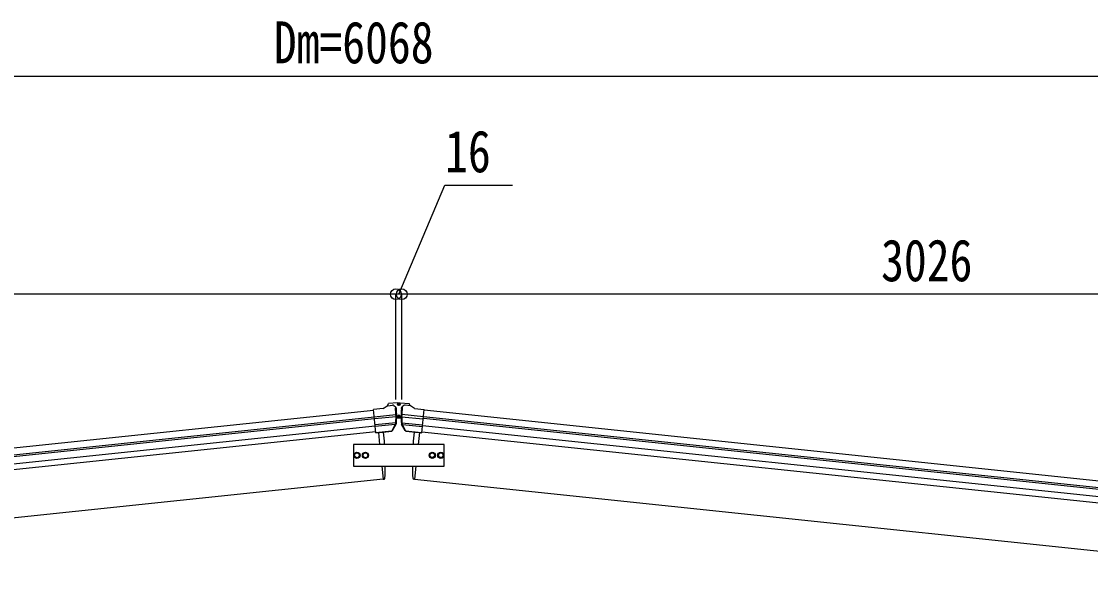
# Model space of a CAD drawing. Units: millimetres, scale not verified. Extents: x -14718 to 14718, y -10395 to 10395.
# Drawn here: x -8761 to -5817, y -3138 to -1581 of the extents above; entities that cross this region are included whole.
import ezdxf
from ezdxf.enums import TextEntityAlignment as Align

# ---------------------------------------------------------------- set-up
doc = ezdxf.new("R2010")
doc.units = ezdxf.units.MM
doc.header["$LTSCALE"] = 50
for name, color, linetype in [('0-4_YKK_13', 4, 'Continuous'), ('0-5_YKK_A1', 4, 'Continuous'), ('0-6_YKK_D', 6, 'Continuous')]:
    doc.layers.add(name, color=color, linetype=linetype)
doc.styles.add('ＭＳ ゴシック', font='')
doc.styles.get('ＭＳ ゴシック').set_extended_font_data('MS Gothic')

msp = doc.modelspace()

# ---------------------------------------------------------------- linework, layer by layer
at = {"layer": '0-4_YKK_13'}
for p, q in [((-7765.51, -2646.78), (-7792.03, -2649.56)), ((-7785.25, -2714.12), (-7792.03, -2649.56)), ((-7726.02, -2631.44), (-7750.16, -2633.55)), ((-7739.19, -2637.98), (-7739.19, -2637.98)), ((-7735.52, -2639.07), (-7735.53, -2639.06)), ((-7735.52, -2639.07), (-7731.21, -2642.56)), ((-7731.21, -2642.56), (-7730.34, -2643.26)), ((-7728.96, -2646.96), (-7729.27, -2645.11)), ((-7726.02, -2631.44), (-7718.02, -2631.44)), ((-7720.76, -2636.16), (-7719.92, -2636.16)), ((-7718.02, -2631.44), (-7693.89, -2633.55)), ((-7715.09, -2646.96), (-7714.78, -2645.11)), ((-7712.84, -2642.56), (-7713.7, -2643.26)), ((-7708.52, -2639.07), (-7712.84, -2642.56)), ((-7708.52, -2639.07), (-7708.52, -2639.06)), ((-7704.86, -2637.98), (-7704.85, -2637.98)), ((-7690.52, -2639.37), (-7693.89, -2633.55)), ((-7690.52, -2639.61), (-7690.52, -2639.37)), ((-7678.54, -2646.78), (-7652.02, -2649.56)), ((-7658.8, -2714.12), (-7652.02, -2649.56)), ((-7789.87, -2670.09), (-7730.13, -2663.82)), ((-7729.65, -2669.68), (-7789.26, -2675.95)), ((-7728.04, -2672.94), (-7716.01, -2672.94)), ((-7720.76, -2668.86), (-7719.92, -2668.86)), ((-7714.39, -2669.68), (-7654.79, -2675.95)), ((-7654.18, -2670.09), (-7713.91, -2663.82)), ((-7730.49, -2686.44), (-7787.52, -2692.43)), ((-7731.88, -2691.1), (-7787.05, -2696.9)), ((-7740.44, -2707.68), (-7730.99, -2689.38)), ((-7739.39, -2708.11), (-7729.27, -2689.85)), ((-7704.66, -2708.11), (-7714.78, -2689.85)), ((-7713.56, -2686.44), (-7656.52, -2692.43)), ((-7703.61, -2707.68), (-7713.06, -2689.38)), ((-7712.17, -2691.1), (-7656.99, -2696.9)), ((-7741.89, -2709.33), (-7785.27, -2713.89)), ((-7785.25, -2714.12), (-7775.3, -2713.07)), ((-7778.36, -2713.39), (-7774.94, -2745.97)), ((-7775.3, -2713.07), (-7775.03, -2713.14)), ((-7775.03, -2713.14), (-7749.7, -2710.47)), ((-7749.7, -2710.47), (-7749.44, -2710.35)), ((-7749.44, -2710.35), (-7741.75, -2709.55)), ((-7694.6, -2710.35), (-7702.3, -2709.55)), ((-7702.16, -2709.33), (-7658.78, -2713.89)), ((-7694.35, -2710.47), (-7694.6, -2710.35)), ((-7669.02, -2713.14), (-7694.35, -2710.47)), ((-7665.68, -2713.39), (-7669.11, -2745.97)), ((-7668.75, -2713.07), (-7669.02, -2713.14)), ((-7658.8, -2714.12), (-7668.75, -2713.07)), ((-7768.63, -2805.97), (-7764.87, -2841.78)), ((-7675.42, -2805.97), (-7679.18, -2841.78)), ((-7764.87, -2841.78), (-7762.82, -2841.49)), ((-7679.18, -2841.78), (-7681.23, -2841.49))]:
    msp.add_line(p, q, dxfattribs=at)
for points in [[(-7765.51, -2646.78), (-7753.91, -2639.81), (-7753.91, -2639.81)], [(-7753.52, -2639.61), (-7753.52, -2639.37), (-7750.16, -2633.55)], [(-7752.68, -2639.4), (-7752.68, -2639.4), (-7739.19, -2637.98)], [(-7723.28, -2635.32), (-7724.12, -2635.32), (-7724.12, -2636.16), (-7723.28, -2636.16)], [(-7721.6, -2634.48), (-7721.6, -2633.64), (-7722.44, -2633.64), (-7722.44, -2634.48)], [(-7722.44, -2637), (-7722.44, -2637.84), (-7721.6, -2637.84), (-7721.6, -2637)], [(-7719.92, -2636.16), (-7719.92, -2635.32), (-7720.76, -2635.32)], [(-7691.37, -2639.4), (-7691.37, -2639.4), (-7704.85, -2637.98)], [(-7678.54, -2646.78), (-7690.14, -2639.81), (-7690.14, -2639.81)], [(-7723.28, -2668.02), (-7724.12, -2668.02), (-7724.12, -2668.86), (-7723.28, -2668.86)], [(-7721.6, -2667.18), (-7721.6, -2666.34), (-7722.44, -2666.34), (-7722.44, -2667.18)], [(-7722.44, -2669.7), (-7722.44, -2670.54), (-7721.6, -2670.54), (-7721.6, -2669.7)], [(-7719.92, -2668.86), (-7719.92, -2668.02), (-7720.76, -2668.02)]]:
    msp.add_lwpolyline(points, dxfattribs=at)
for points in [[(-7597.02, -2805.97), (-7597.02, -2745.97), (-7847.02, -2745.97), (-7847.02, -2805.97)], [(-7845.03, -2775.98), (-7841.28, -2769.48), (-7833.77, -2769.48), (-7830.02, -2775.98), (-7833.77, -2782.48), (-7841.28, -2782.48)], [(-7821.53, -2775.98), (-7817.78, -2769.48), (-7810.27, -2769.48), (-7806.52, -2775.98), (-7810.27, -2782.48), (-7817.78, -2782.48)], [(-7622.52, -2775.97), (-7626.27, -2769.47), (-7633.78, -2769.47), (-7637.53, -2775.97), (-7633.78, -2782.47), (-7626.27, -2782.47)], [(-7599.02, -2775.97), (-7602.77, -2769.47), (-7610.28, -2769.47), (-7614.03, -2775.97), (-7610.28, -2782.47), (-7602.77, -2782.47)]]:
    msp.add_lwpolyline(points, close=True, dxfattribs=at)
for centre, radius in [((-7722.02, -2635.74), 3.5), ((-7722.02, -2668.44), 3.5), ((-7837.52, -2775.98), 8.5), ((-7814.02, -2775.98), 8.5), ((-7630.02, -2775.97), 8.5), ((-7606.52, -2775.97), 8.5), ((-7837.52, -2775.98), 7.7), ((-7837.52, -2775.98), 6.5), ((-7814.02, -2775.98), 7.7), ((-7814.02, -2775.98), 6.5), ((-7630.02, -2775.97), 7.7), ((-7630.02, -2775.97), 6.5), ((-7606.52, -2775.97), 7.7), ((-7606.52, -2775.97), 6.5)]:
    msp.add_circle(centre, radius, dxfattribs=at)
for centre, radius, start, end in [((-7752.36, -2642.38), 3, 96.02369, 120.97631), ((-7738.67, -2642.95), 5, 51.04426, 95.95574), ((-7922.51, -2668.61), 192.44, 1.4271, 6.57578), ((-7929.85, -2668.07), 202, 354.13916, 6), ((-7723.28, -2634.48), 0.84, 270, 0), ((-7723.28, -2637), 0.84, 0, 90), ((-7720.76, -2634.48), 0.84, 180, 270), ((-7720.76, -2637), 0.84, 90, 180), ((-7514.2, -2668.07), 202, 174, 185.86084), ((-7521.53, -2668.61), 192.44, 173.42422, 178.5729), ((-7705.38, -2642.95), 5, 84.04426, 128.95574), ((-7691.68, -2642.38), 3, 59.02369, 83.97631), ((-7929.85, -2668.07), 200.2, 354.20009, 359.53883), ((-7684.86, -2661.7), 45.32, 182.67122, 185.64518), ((-7729.47, -2671.02), 1.35, 95.1605, 97.91927), ((-7726.86, -2669.46), 2.74, 179.02151, 184.43412), ((-7723.28, -2667.18), 0.84, 270, 0), ((-7723.28, -2669.7), 0.84, 0, 90), ((-7720.76, -2667.18), 0.84, 180, 270), ((-7720.76, -2669.7), 0.84, 90, 180), ((-7717.19, -2669.46), 2.74, 355.56588, 0.97849), ((-7714.58, -2671.02), 1.35, 82.08073, 84.8395), ((-7514.2, -2668.07), 200.2, 180.46117, 185.79991), ((-7759.19, -2661.7), 45.32, 354.35482, 357.32878), ((-7742.01, -2706.65), 2.99, 285.2717, 331.00739), ((-7733.66, -2688), 3, 332.69111, 354.20009), ((-7731.89, -2688.39), 3, 331, 354.13916), ((-7712.16, -2688.39), 3, 185.86084, 209), ((-7710.39, -2688), 3, 185.79991, 207.30889), ((-7702.04, -2706.65), 2.99, 208.99261, 254.7283), ((-8660.46, -2801.56), 900.99, 3.53738, 5.70688), ((-6783.58, -2801.56), 900.99, 174.29312, 176.46262), ((-8660.46, -2801.56), 900.99, 357.6414, 359.71961), ((-6783.58, -2801.56), 900.99, 180.28039, 182.3586), ((-7763.23, -2838.52), 3, 278, 357.63919), ((-7680.81, -2838.52), 3, 182.36081, 262)]:
    msp.add_arc(centre, radius, start, end, dxfattribs=at)
for centre, major_axis, ratio, start_param, end_param in [((-7731.22, -2646.56), (-0.87, 5.91), 0.020485, 0.671432, 1.5691306), ((-7736.61, -2642.04), (5.88, -1.31), 0.24881, 0.460585, 0.4641038), ((-7732.23, -2645.59), (-2.34, 1.9), 0.995767, 3.9859716, 4.712389), ((-7711.81, -2645.59), (2.34, 1.9), 0.995767, 1.5707963, 2.2972137), ((-7707.43, -2642.04), (-5.88, -1.31), 0.24881, 5.8190815, 5.8226003), ((-7712.83, -2646.56), (0.87, 5.91), 0.020485, 4.7140547, 5.6117533), ((-7927.54, -2690.02), (-20.92, 199.05), 0.994373, 4.7113789, 4.7277536), ((-7516.5, -2690.02), (20.92, 199.05), 0.994373, 1.5554317, 1.5718064), ((-7742.2, -2706.35), (-0.11, 3), 0.642905, 3.2459383, 4.203928), ((-7739.77, -2706.1), (1.08, 3.13), 0.040856, 2.1135035, 2.1416249), ((-7704.27, -2706.1), (-1.08, 3.13), 0.040856, 4.1415604, 4.1696818), ((-7701.84, -2706.35), (0.11, 3), 0.642905, 2.0792573, 3.037247), ((-7742.07, -2706.56), (1.66, -2.51), 0.997631, 5.8041905, 5.8929484), ((-7742.14, -2706.45), (3.53, -2.11), 0.650902, 5.2561448, 5.3289554), ((-7701.9, -2706.45), (-3.53, -2.11), 0.650902, 0.9542299, 1.0270405), ((-7701.98, -2706.56), (-1.66, -2.51), 0.997631, 0.3902369, 0.4789948)]:
    msp.add_ellipse(centre, major_axis=major_axis, ratio=ratio, start_param=start_param, end_param=end_param, dxfattribs=at)
at = {"layer": '0-5_YKK_A1'}
for p, q in [((-10695.9, -2956.79), (-7791.82, -2651.55)), ((-10693.92, -2975.68), (-7789.83, -2670.45)), ((-10693.49, -2979.86), (-7789.4, -2674.63)), ((-4750.56, -2979.86), (-7654.65, -2674.63)), ((-4750.13, -2975.68), (-7654.21, -2670.45)), ((-4748.14, -2956.79), (-7652.23, -2651.55)), ((-10691.39, -2999.72), (-7787.31, -2694.49)), ((-4752.66, -2999.72), (-7656.74, -2694.49)), ((-7785.55, -2711.22), (-10689.63, -3016.46)), ((-7778.36, -2713.39), (-7774.94, -2745.97)), ((-7665.68, -2713.39), (-7669.11, -2745.97)), ((-7658.5, -2711.22), (-4754.41, -3016.46))]:
    msp.add_line(p, q, dxfattribs=at)
for points in [[(-7768.63, -2805.97), (-7764.87, -2841.78), (-10578.44, -3137.5)], [(-7675.41, -2805.97), (-7679.18, -2841.78), (-4865.61, -3137.5)]]:
    msp.add_lwpolyline(points, dxfattribs=at)
at = {"layer": '0-6_YKK_D'}
for p, q in [((-10581.31, -1732.44), (-4862.93, -1732.44)), ((-7730.12, -2332.44), (-10756.31, -2332.44)), ((-7730.12, -2621.97), (-7730.12, -2331.44)), ((-7730.12, -2621.97), (-7730.12, -2331.44)), ((-7714.12, -2332.44), (-7730.12, -2332.44)), ((-7714.12, -2621.97), (-7714.12, -2331.44)), ((-7714.12, -2621.97), (-7714.12, -2331.44)), ((-4687.93, -2332.44), (-7714.12, -2332.44))]:
    msp.add_line(p, q, dxfattribs=at)
msp.add_lwpolyline([(-7722.12, -2332.44), (-7595.74, -2032.44), (-7408.94, -2032.44)], dxfattribs=at)
for centre in [(-7730.12, -2332.44), (-7730.12, -2332.44), (-7714.12, -2332.44), (-7714.12, -2332.44)]:
    msp.add_circle(centre, 14.88, dxfattribs=at)

# ---------------------------------------------------------------- texts
at = {"layer": '0-6_YKK_D', "style": 'ＭＳ ゴシック', "width": 0.8}
for s, p in [('Dm=6068', (-8066.52, -1731.44)), ('16', (-7594.74, -2031.44)), ('3026', (-6394.23, -2331.44))]:
    msp.add_text(s, height=115.5, dxfattribs=at).set_placement(p, align=Align.BOTTOM_LEFT)

doc.saveas('drawing.dxf')
